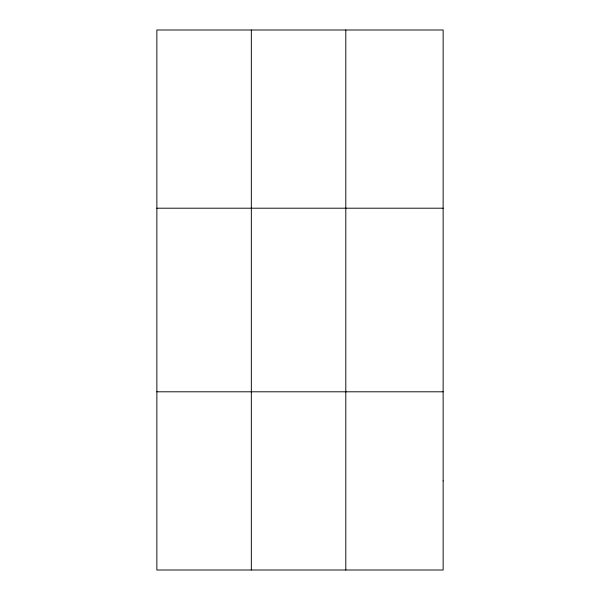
<?xml version="1.0" encoding="UTF-8"?>
<svg xmlns="http://www.w3.org/2000/svg" width="600" height="600" viewBox="0 0 600 600"><rect width="100%" height="100%" fill="white"/><g stroke="black" fill="none" stroke-linecap="round" stroke-linejoin="round"><path stroke-width="0.9" d="M251.333 30L251.333 570M345.803 30L345.803 570M156.863 208.2L443.138 208.2M156.863 391.8L443.138 391.8M443.138 480.9L443.138 570L156.863 570L156.863 30L443.138 30L443.138 480.9"/></g></svg>
